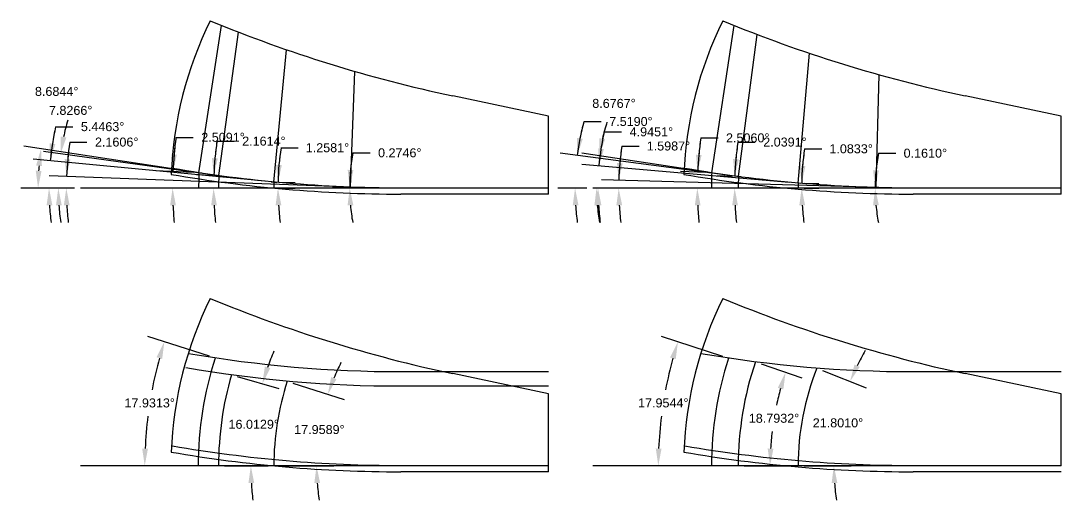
# Model space of a CAD drawing. Header units: inches. Extents: x 97.4 to 144.9, y -24 to -7.6.
# Drawn here: x 134.04 to 144.89, y -23.96 to -18.95 of the extents above; entities that cross this region are included whole.
import ezdxf

# ---------------------------------------------------------------- set-up
doc = ezdxf.new("R2010")
doc.units = ezdxf.units.IN
doc.header["$MEASUREMENT"] = 0
doc.layers.add('Blade_5', color=7, linetype='Continuous', true_color=0x0066cc)
doc.layers.add('Blade_6', color=7, linetype='Continuous', true_color=0xc880f5)
doc.styles.get("Standard").update_dxf_attribs({"font": 'arial.ttf'})
doc.dimstyles.get("Standard").update_dxf_attribs({"dimtxt": 0.09375, "dimasz": 0.18, "dimexe": 0.18, "dimexo": 0.0625, "dimgap": 0.09, "dimtad": 0, "dimtih": 1, "dimtoh": 1, "dimdec": 4, "dimzin": 0, "dimdsep": 46, "dimtxsty": 'Standard', "dimcen": 0.09, "dimadec": 4, "dimazin": 0, "dimtfac": 1, "dimtdec": 4, "dimtofl": 0, "dimtmove": 0, "dimatfit": 3, "dimfxl": 1, "dimtolj": 1, "dimtzin": 0, "dimarcsym": 0})

# ---------------------------------------------------------------- blocks, each defined once
blk = doc.blocks.new('*D136')
at = {"layer": 'Blade_5', "color": 0, "lineweight": -2, "transparency": 16777216}
for p, q in [((134.55, -20.217), (134.73, -20.217)), ((137.385, -20.684), (134.337, -20.569)), ((134.599, -20.697), (134.334, -20.697))]:
    blk.add_line(p, q, dxfattribs=at)
for start, end in [(171.4409, 177.8394), (171.4434, 174.6414), (183.198, 186.396)]:
    blk.add_arc((137.74, -20.697), 3.225, start, end, dxfattribs=at)
at = {"layer": 'Blade_5', "color": 0, "transparency": 16777216}
for points in [[(134.558, -20.398), (134.498, -20.394), (134.517, -20.575)], [(134.489, -20.878), (134.549, -20.876), (134.514, -20.697)]]:
    blk.add_solid(points, dxfattribs=at)
at = {"layer": 'Blade_5', "color": 0, "transparency": 16777216, "insert": (135.04, -20.217), "char_height": 0.09375, "attachment_point": 5}
blk.add_mtext('\\A1;2.1606°', dxfattribs=at)
blk = doc.blocks.new('*D137')
at = {"layer": 'Blade_5', "color": 0, "lineweight": -2, "transparency": 16777216}
for p, q in [((134.403, -20.056), (134.583, -20.056)), ((136.588, -20.625), (134.168, -20.395)), ((134.599, -20.697), (134.154, -20.697))]:
    blk.add_line(p, q, dxfattribs=at)
for start, end in [(167.6868, 174.5537), (167.6899, 171.1218), (183.4319, 186.8638)]:
    blk.add_arc((137.34, -20.697), 3.006, start, end, dxfattribs=at)
at = {"layer": 'Blade_5', "color": 0, "transparency": 16777216}
for points in [[(134.4, -20.237), (134.34, -20.229), (134.348, -20.412)], [(134.309, -20.878), (134.369, -20.876), (134.334, -20.697)]]:
    blk.add_solid(points, dxfattribs=at)
at = {"layer": 'Blade_5', "color": 0, "transparency": 16777216, "insert": (134.893, -20.056), "char_height": 0.09375, "attachment_point": 5}
blk.add_mtext('\\A1;5.4463°', dxfattribs=at)
blk = doc.blocks.new('*D138')
at = {"layer": 'Blade_5', "color": 0, "lineweight": -2, "transparency": 16777216}
for p, q in [((136.013, -20.555), (134.277, -20.316)), ((134.599, -20.697), (134.251, -20.697))]:
    blk.add_line(p, q, dxfattribs=at)
for start, end in [(164.2941, 168.2338), (183.9396, 187.8793)]:
    blk.add_arc((137.049, -20.697), 2.618, start, end, dxfattribs=at)
at = {"layer": 'Blade_5', "color": 0, "transparency": 16777216}
for points in [[(134.515, -20.168), (134.456, -20.158), (134.455, -20.34)], [(134.407, -20.878), (134.467, -20.876), (134.431, -20.697)]]:
    blk.add_solid(points, dxfattribs=at)
at = {"layer": 'Blade_5', "color": 0, "transparency": 16777216, "insert": (134.56, -19.886), "char_height": 0.09375, "attachment_point": 5}
blk.add_mtext('\\A1;7.8266°', dxfattribs=at)
blk = doc.blocks.new('*D139')
at = {"layer": 'Blade_5', "color": 0, "lineweight": -2, "transparency": 16777216}
for p, q in [((137.503, -20.329), (137.683, -20.329)), ((137.415, -20.687), (137.29, -20.686)), ((137.415, -20.697), (137.29, -20.697))]:
    blk.add_line(p, q, dxfattribs=at)
for start, end in [(169.7702, 179.7254), (169.7796, 174.7525), (184.9729, 189.9458)]:
    blk.add_arc((139.545, -20.697), 2.075, start, end, dxfattribs=at)
at = {"layer": 'Blade_5', "color": 0, "transparency": 16777216}
for points in [[(137.509, -20.509), (137.449, -20.506), (137.47, -20.687)], [(137.448, -20.878), (137.508, -20.876), (137.47, -20.697)]]:
    blk.add_solid(points, dxfattribs=at)
at = {"layer": 'Blade_5', "color": 0, "transparency": 16777216, "insert": (137.992, -20.329), "char_height": 0.09375, "attachment_point": 5}
blk.add_mtext('\\A1;0.2746°', dxfattribs=at)
blk = doc.blocks.new('*D140')
at = {"layer": 'Blade_5', "color": 0, "lineweight": -2, "transparency": 16777216}
for p, q in [((136.753, -20.276), (136.933, -20.276)), ((136.741, -20.697), (136.901, -20.697)), ((136.742, -20.635), (136.902, -20.639))]:
    blk.add_line(p, q, dxfattribs=at)
for start, end in [(171.4311, 178.7419), (171.4348, 175.0883), (183.6535, 187.3071)]:
    blk.add_arc((139.545, -20.697), 2.823, start, end, dxfattribs=at)
at = {"layer": 'Blade_5', "color": 0, "transparency": 16777216}
for points in [[(136.762, -20.457), (136.702, -20.454), (136.722, -20.635)], [(136.697, -20.878), (136.757, -20.876), (136.721, -20.697)]]:
    blk.add_solid(points, dxfattribs=at)
at = {"layer": 'Blade_5', "color": 0, "transparency": 16777216, "insert": (137.238, -20.276), "char_height": 0.09375, "attachment_point": 5}
blk.add_mtext('\\A1;1.2581°', dxfattribs=at)
blk = doc.blocks.new('*D141')
at = {"layer": 'Blade_5', "color": 0, "lineweight": -2, "transparency": 16777216}
for p, q in [((136.085, -20.207), (136.265, -20.207)), ((136.042, -20.565), (135.873, -20.558)), ((136.04, -20.697), (135.87, -20.697))]:
    blk.add_line(p, q, dxfattribs=at)
for start, end in [(171.9333, 177.8386), (171.9352, 174.8869), (182.9517, 185.9034)]:
    blk.add_arc((139.545, -20.697), 3.494, start, end, dxfattribs=at)
at = {"layer": 'Blade_5', "color": 0, "transparency": 16777216}
for points in [[(136.094, -20.387), (136.034, -20.384), (136.053, -20.565)], [(136.025, -20.878), (136.085, -20.876), (136.05, -20.697)]]:
    blk.add_solid(points, dxfattribs=at)
at = {"layer": 'Blade_5', "color": 0, "transparency": 16777216, "insert": (136.575, -20.207), "char_height": 0.09375, "attachment_point": 5}
blk.add_mtext('\\A1;2.1614°', dxfattribs=at)
blk = doc.blocks.new('*D152')
at = {"layer": 'Blade_6', "color": 0, "lineweight": -2, "transparency": 16777216}
for p, q in [((140.309, -20.258), (140.489, -20.258)), ((142.867, -20.689), (140.096, -20.612))]:
    blk.add_line(p, q, dxfattribs=at)
for start, end in [(171.2309, 178.4013), (171.2344, 174.8179), (183.5835, 187.1669)]:
    blk.add_arc((143.153, -20.697), 2.878, start, end, dxfattribs=at)
at = {"layer": 'Blade_6', "color": 0, "transparency": 16777216}
for points in [[(140.317, -20.439), (140.257, -20.435), (140.276, -20.617)], [(140.251, -20.878), (140.311, -20.876), (140.275, -20.697)]]:
    blk.add_solid(points, dxfattribs=at)
at = {"layer": 'Blade_6', "color": 0, "transparency": 16777216, "insert": (140.794, -20.258), "char_height": 0.09375, "attachment_point": 5}
blk.add_mtext('\\A1;1.5987°', dxfattribs=at)
blk = doc.blocks.new('*D153')
at = {"layer": 'Blade_6', "color": 0, "lineweight": -2, "transparency": 16777216}
for p, q in [((140.124, -20.11), (140.304, -20.11)), ((142.054, -20.637), (139.89, -20.45))]:
    blk.add_line(p, q, dxfattribs=at)
for start, end in [(167.3719, 175.0549), (167.3762, 171.2155), (183.8394, 187.6787)]:
    blk.add_arc((142.746, -20.697), 2.687, start, end, dxfattribs=at)
at = {"layer": 'Blade_6', "color": 0, "transparency": 16777216}
for points in [[(140.121, -20.29), (140.061, -20.283), (140.069, -20.465)], [(140.035, -20.878), (140.095, -20.876), (140.059, -20.697)]]:
    blk.add_solid(points, dxfattribs=at)
at = {"layer": 'Blade_6', "color": 0, "transparency": 16777216, "insert": (140.616, -20.11), "char_height": 0.09375, "attachment_point": 5}
blk.add_mtext('\\A1;4.9451°', dxfattribs=at)
blk = doc.blocks.new('*D154')
at = {"layer": 'Blade_6', "color": 0, "lineweight": -2, "transparency": 16777216}
for p, q in [((139.914, -20.002), (140.094, -20.002)), ((141.432, -20.565), (139.664, -20.332)), ((139.944, -20.697), (139.64, -20.697))]:
    blk.add_line(p, q, dxfattribs=at)
for start, end in [(164.5795, 172.481), (164.5842, 168.5326), (183.9484, 187.8969)]:
    blk.add_arc((142.432, -20.697), 2.613, start, end, dxfattribs=at)
at = {"layer": 'Blade_6', "color": 0, "transparency": 16777216}
for points in [[(139.901, -20.183), (139.842, -20.173), (139.842, -20.355)], [(139.796, -20.878), (139.856, -20.876), (139.82, -20.697)]]:
    blk.add_solid(points, dxfattribs=at)
at = {"layer": 'Blade_6', "color": 0, "transparency": 16777216, "insert": (140.403, -20.002), "char_height": 0.09375, "attachment_point": 5}
blk.add_mtext('\\A1;7.5190°', dxfattribs=at)
blk = doc.blocks.new('*D155')
at = {"layer": 'Blade_6', "color": 0, "lineweight": -2, "transparency": 16777216}
for p, q in [((142.984, -20.333), (143.164, -20.333)), ((142.897, -20.691), (142.77, -20.691)), ((142.897, -20.697), (142.77, -20.697))]:
    blk.add_line(p, q, dxfattribs=at)
for start, end in [(169.1939, 179.839), (169.2054, 174.5222), (185.3168, 190.6336)]:
    blk.add_arc((144.89, -20.697), 1.94, start, end, dxfattribs=at)
at = {"layer": 'Blade_6', "color": 0, "transparency": 16777216}
for points in [[(142.988, -20.513), (142.928, -20.51), (142.95, -20.692)], [(142.928, -20.878), (142.988, -20.875), (142.95, -20.697)]]:
    blk.add_solid(points, dxfattribs=at)
at = {"layer": 'Blade_6', "color": 0, "transparency": 16777216, "insert": (143.473, -20.333), "char_height": 0.09375, "attachment_point": 5}
blk.add_mtext('\\A1;0.1610°', dxfattribs=at)
blk = doc.blocks.new('*D156')
at = {"layer": 'Blade_6', "color": 0, "lineweight": -2, "transparency": 16777216}
for p, q in [((142.214, -20.287), (142.394, -20.287)), ((142.208, -20.697), (142.363, -20.697)), ((142.209, -20.646), (142.363, -20.649))]:
    blk.add_line(p, q, dxfattribs=at)
for start, end in [(171.2915, 178.9167), (171.2957, 175.1062), (183.8105, 187.621)]:
    blk.add_arc((144.89, -20.697), 2.707, start, end, dxfattribs=at)
at = {"layer": 'Blade_6', "color": 0, "transparency": 16777216}
for points in [[(142.223, -20.468), (142.163, -20.464), (142.183, -20.646)], [(142.159, -20.878), (142.219, -20.876), (142.183, -20.697)]]:
    blk.add_solid(points, dxfattribs=at)
at = {"layer": 'Blade_6', "color": 0, "transparency": 16777216, "insert": (142.699, -20.287), "char_height": 0.09375, "attachment_point": 5}
blk.add_mtext('\\A1;1.0833°', dxfattribs=at)
blk = doc.blocks.new('*D157')
at = {"layer": 'Blade_6', "color": 0, "lineweight": -2, "transparency": 16777216}
for p, q in [((141.518, -20.217), (141.698, -20.217)), ((141.462, -20.575), (141.307, -20.569)), ((141.459, -20.697), (141.304, -20.697))]:
    blk.add_line(p, q, dxfattribs=at)
for start, end in [(171.9015, 177.9609), (171.9036, 174.9322), (183.0286, 186.0573)]:
    blk.add_arc((144.89, -20.697), 3.406, start, end, dxfattribs=at)
at = {"layer": 'Blade_6', "color": 0, "transparency": 16777216}
for points in [[(141.528, -20.398), (141.468, -20.394), (141.486, -20.576)], [(141.459, -20.878), (141.519, -20.876), (141.484, -20.697)]]:
    blk.add_solid(points, dxfattribs=at)
at = {"layer": 'Blade_6', "color": 0, "transparency": 16777216, "insert": (142.009, -20.217), "char_height": 0.09375, "attachment_point": 5}
blk.add_mtext('\\A1;2.0391°', dxfattribs=at)
blk = doc.blocks.new('*D161')
at = {"layer": 'Blade_5', "color": 0, "lineweight": -2, "transparency": 16777216}
for p, q in [((135.807, -20.523), (134.073, -20.258)), ((134.599, -20.697), (134.04, -20.697))]:
    blk.add_line(p, q, dxfattribs=at)
blk.add_arc((136.944, -20.697), 2.724, 175.1021, 176.2136, dxfattribs=at)
at = {"layer": 'Blade_5', "color": 0, "transparency": 16777216}
for points in [[(134.2, -20.461), (134.26, -20.468), (134.251, -20.286)], [(134.256, -20.518), (134.196, -20.516), (134.22, -20.697)]]:
    blk.add_solid(points, dxfattribs=at)
at = {"layer": 'Blade_5', "color": 0, "transparency": 16777216, "insert": (134.414, -19.688), "char_height": 0.09375, "attachment_point": 5}
blk.add_mtext('\\A1;8.6844°', dxfattribs=at)
blk = doc.blocks.new('*D162')
at = {"layer": 'Blade_5', "color": 0, "lineweight": -2, "transparency": 16777216}
for p, q in [((135.659, -20.167), (135.839, -20.167)), ((135.836, -20.534), (135.447, -20.517)), ((135.832, -20.697), (135.443, -20.697))]:
    blk.add_line(p, q, dxfattribs=at)
for start, end in [(172.2298, 177.4909), (172.2312, 174.861), (182.6299, 185.2597)]:
    blk.add_arc((139.545, -20.697), 3.922, start, end, dxfattribs=at)
at = {"layer": 'Blade_5', "color": 0, "transparency": 16777216}
for points in [[(135.668, -20.348), (135.609, -20.344), (135.626, -20.525)], [(135.597, -20.878), (135.657, -20.876), (135.623, -20.697)]]:
    blk.add_solid(points, dxfattribs=at)
at = {"layer": 'Blade_5', "color": 0, "transparency": 16777216, "insert": (136.149, -20.167), "char_height": 0.09375, "attachment_point": 5}
blk.add_mtext('\\A1;2.5091°', dxfattribs=at)
blk = doc.blocks.new('*D164')
at = {"layer": 'Blade_6', "color": 0, "lineweight": -2, "transparency": 16777216}
blk.add_line((141.154, -20.524), (139.892, -20.331), dxfattribs=at)
for start, end in [(162.1382, 166.7307), (184.5926, 189.1851)]:
    blk.add_arc((142.291, -20.697), 2.246, start, end, dxfattribs=at)
at = {"layer": 'Blade_6', "color": 0, "transparency": 16777216}
for points in [[(140.134, -20.187), (140.075, -20.176), (140.07, -20.358)], [(140.022, -20.878), (140.081, -20.876), (140.044, -20.697)]]:
    blk.add_solid(points, dxfattribs=at)
at = {"layer": 'Blade_6', "color": 0, "transparency": 16777216, "insert": (140.226, -19.813), "char_height": 0.09375, "attachment_point": 5}
blk.add_mtext('\\A1;8.6767°', dxfattribs=at)
blk = doc.blocks.new('*D165')
at = {"layer": 'Blade_6', "color": 0, "lineweight": -2, "transparency": 16777216}
for p, q in [((141.131, -20.173), (141.311, -20.173)), ((141.183, -20.535), (140.919, -20.523)), ((141.179, -20.697), (140.915, -20.697))]:
    blk.add_line(p, q, dxfattribs=at)
for start, end in [(172.0571, 177.494), (172.0587, 174.7763), (182.7177, 185.4354)]:
    blk.add_arc((144.89, -20.697), 3.795, start, end, dxfattribs=at)
at = {"layer": 'Blade_6', "color": 0, "transparency": 16777216}
for points in [[(141.14, -20.353), (141.081, -20.349), (141.098, -20.531)], [(141.069, -20.878), (141.129, -20.876), (141.095, -20.697)]]:
    blk.add_solid(points, dxfattribs=at)
at = {"layer": 'Blade_6', "color": 0, "transparency": 16777216, "insert": (141.621, -20.173), "char_height": 0.09375, "attachment_point": 5}
blk.add_mtext('\\A1;2.5060°', dxfattribs=at)
blk = doc.blocks.new('*D184')
at = {"color": 0, "lineweight": -2, "transparency": 16777216}
for p, q in [((136.878, -22.733), (137.413, -22.906)), ((136.741, -23.597), (137.304, -23.597))]:
    blk.add_line(p, q, dxfattribs=at)
for start, end in [(153.5174, 157.7792), (184.2618, 188.5237)]:
    blk.add_arc((139.545, -23.597), 2.42, start, end, dxfattribs=at)
at = {"color": 0, "transparency": 16777216}
for points in [[(137.332, -22.692), (137.276, -22.671), (137.242, -22.851)], [(137.101, -23.778), (137.161, -23.776), (137.124, -23.597)]]:
    blk.add_solid(points, dxfattribs=at)
at = {"color": 0, "transparency": 16777216, "insert": (137.154, -23.219), "char_height": 0.09375, "attachment_point": 5}
blk.add_mtext('\\A1;17.9589°', dxfattribs=at)
blk = doc.blocks.new('*D185')
at = {"color": 0, "lineweight": -2, "transparency": 16777216}
for p, q in [((136.296, -22.665), (136.732, -22.79)), ((136.165, -23.597), (136.619, -23.597))]:
    blk.add_line(p, q, dxfattribs=at)
for start, end in [(157.3453, 160.6662), (183.3209, 186.6418)]:
    blk.add_arc((139.545, -23.597), 3.106, start, end, dxfattribs=at)
at = {"color": 0, "transparency": 16777216}
for points in [[(136.642, -22.578), (136.585, -22.56), (136.559, -22.74)], [(136.414, -23.778), (136.474, -23.776), (136.439, -23.597)]]:
    blk.add_solid(points, dxfattribs=at)
at = {"color": 0, "transparency": 16777216, "insert": (136.469, -23.164), "char_height": 0.09375, "attachment_point": 5}
blk.add_mtext('\\A1;16.0129°', dxfattribs=at)
blk = doc.blocks.new('*D186')
at = {"color": 0, "lineweight": -2, "transparency": 16777216}
for p, q in [((136.007, -22.452), (135.366, -22.245)), ((135.827, -23.597), (135.152, -23.597))]:
    blk.add_line(p, q, dxfattribs=at)
for start, end in [(164.5172, 169.1301), (172.9286, 177.5515)]:
    blk.add_arc((139.545, -23.597), 4.212, start, end, dxfattribs=at)
at = {"color": 0, "transparency": 16777216}
for points in [[(135.456, -22.464), (135.514, -22.481), (135.537, -22.3)], [(135.366, -23.418), (135.306, -23.416), (135.332, -23.597)]]:
    blk.add_solid(points, dxfattribs=at)
at = {"color": 0, "transparency": 16777216, "insert": (135.384, -22.941), "char_height": 0.09375, "attachment_point": 5}
blk.add_mtext('\\A1;17.9313°', dxfattribs=at)
blk = doc.blocks.new('*D187')
at = {"color": 0, "lineweight": -2, "transparency": 16777216}
for p, q in [((142.4, -22.601), (142.856, -22.783)), ((142.208, -23.597), (142.699, -23.597))]:
    blk.add_line(p, q, dxfattribs=at)
for start, end in [(149.4977, 153.8484), (184.3506, 188.7013)]:
    blk.add_arc((144.89, -23.597), 2.371, start, end, dxfattribs=at)
at = {"color": 0, "transparency": 16777216}
for points in [[(142.789, -22.564), (142.734, -22.54), (142.688, -22.716)], [(142.496, -23.778), (142.556, -23.776), (142.519, -23.597)]]:
    blk.add_solid(points, dxfattribs=at)
at = {"color": 0, "transparency": 16777216, "insert": (142.562, -23.149), "char_height": 0.09375, "attachment_point": 5}
blk.add_mtext('\\A1;21.8010°', dxfattribs=at)
blk = doc.blocks.new('*D188')
at = {"color": 0, "lineweight": -2, "transparency": 16777216}
for p, q in [((141.761, -22.532), (142.186, -22.677)), ((141.584, -23.597), (142.034, -23.597))]:
    blk.add_line(p, q, dxfattribs=at)
for start, end in [(164.6042, 167.9546), (173.2321, 176.6026)]:
    blk.add_arc((144.89, -23.597), 3.036, start, end, dxfattribs=at)
at = {"color": 0, "transparency": 16777216}
for points in [[(141.934, -22.782), (141.992, -22.8), (142.016, -22.619)], [(141.889, -23.418), (141.829, -23.416), (141.854, -23.597)]]:
    blk.add_solid(points, dxfattribs=at)
at = {"color": 0, "transparency": 16777216, "insert": (141.895, -23.101), "char_height": 0.09375, "attachment_point": 5}
blk.add_mtext('\\A1;18.7932°', dxfattribs=at)
blk = doc.blocks.new('*D189')
at = {"color": 0, "lineweight": -2, "transparency": 16777216}
for p, q in [((141.362, -22.454), (140.722, -22.246)), ((141.181, -23.597), (140.508, -23.597))]:
    blk.add_line(p, q, dxfattribs=at)
for start, end in [(164.5004, 169.1141), (172.9215, 177.5452)]:
    blk.add_arc((144.89, -23.597), 4.202, start, end, dxfattribs=at)
at = {"color": 0, "transparency": 16777216}
for points in [[(140.812, -22.466), (140.87, -22.483), (140.893, -22.302)], [(140.722, -23.418), (140.662, -23.416), (140.688, -23.597)]]:
    blk.add_solid(points, dxfattribs=at)
at = {"color": 0, "transparency": 16777216, "insert": (140.74, -22.941), "char_height": 0.09375, "attachment_point": 5}
blk.add_mtext('\\A1;17.9544°', dxfattribs=at)

msp = doc.modelspace()

# ---------------------------------------------------------------- linework, layer by layer
for p, q in [((139.5446, -19.947), (138.5446, -19.73444)), ((144.88998, -19.947), (143.88998, -19.73444)), ((139.5446, -20.697), (139.5446, -19.947)), ((144.88998, -20.697), (144.88998, -19.947)), ((139.5446, -20.7595), (139.5446, -20.697)), ((144.88998, -20.7595), (144.88998, -20.697)), ((139.5446, -20.7595), (138.0025, -20.7595)), ((144.88998, -20.7595), (143.34788, -20.7595)), ((139.5446, -22.84703), (138.5446, -22.63448)), ((144.88998, -22.84703), (143.88998, -22.63448)), ((139.5446, -23.59703), (139.5446, -22.84703)), ((144.88998, -23.59703), (144.88998, -22.84703)), ((139.5446, -23.65953), (139.5446, -23.59703)), ((139.5446, -23.65953), (138.0025, -23.65953)), ((144.88998, -23.65953), (143.34788, -23.65953))]:
    msp.add_line(p, q)
at = {"color": 1}
for p, q in [((138.0025, -20.697), (134.66146, -20.697)), ((143.34788, -20.697), (140.00685, -20.697)), ((138.0025, -23.59703), (134.66146, -23.59703)), ((143.34788, -23.59703), (140.00685, -23.59703))]:
    msp.add_line(p, q, dxfattribs=at)
for points in [[(139.5446, -20.697), (138.0025, -20.697, -0.04296551), (135.62039, -20.49192)], [(144.88998, -20.697), (143.34788, -20.697, -0.04296551), (140.96578, -20.49192)], [(139.5446, -22.61703), (138.0025, -22.61703, -0.04296551), (135.78789, -22.42638, -0.04296551)], [(144.88998, -22.61703), (143.34788, -22.61703, -0.04296551), (141.13328, -22.42638, -0.04296551)], [(139.5446, -22.76703), (138.0025, -22.76703, -0.04296551), (135.76225, -22.57417, -0.04296551)], [(139.5446, -23.59703), (138.0025, -23.59703, -0.04296551), (135.62039, -23.39196)], [(144.88998, -23.59703), (143.34788, -23.59703, -0.04296551), (140.96578, -23.39196)]]:
    msp.add_lwpolyline(points, format="xyb")
for centre, radius, start, end in [((139.5446, -20.697), 3.9375, 153.658483, 177.911502), ((141.55931, -5.5513), 14.5, 247.523693, 258), ((144.88998, -20.697), 3.9375, 153.658483, 177.911502), ((146.9047, -5.5513), 14.5, 247.523693, 258), ((138.0025, -6.7595), 14, 260.159083, 270), ((143.34788, -6.7595), 14, 260.159083, 270), ((139.5446, -23.59703), 3.9375, 153.658483, 177.911502), ((141.55931, -8.45134), 14.5, 247.523693, 258), ((144.88998, -23.59703), 3.9375, 153.658483, 177.911502), ((146.9047, -8.45134), 14.5, 247.523693, 258), ((139.5446, -23.59703), 3.65537, 162.068677, 180), ((144.88998, -23.59703), 3.64646, 162.045599, 180), ((144.88998, -23.59703), 3.36802, 161.206811, 180), ((139.5446, -23.59703), 3.44249, 163.987095, 180), ((144.88998, -23.59703), 2.74402, 158.199005, 180), ((139.5446, -23.59703), 2.86564, 162.041057, 180), ((138.0025, -9.65953), 14, 260.159083, 270), ((143.34788, -9.65953), 14, 260.159083, 270)]:
    msp.add_arc(centre, radius, start, end)
at = {"layer": 'Blade_5'}
for p, q in [((135.89806, -20.53721), (136.1332, -18.99776)), ((136.10455, -20.56717), (136.31062, -19.068)), ((136.67965, -20.63408), (136.81143, -19.25194)), ((137.47704, -20.68709), (137.52265, -19.47808)), ((135.92772, -20.54174), (135.8684, -20.53268)), ((136.07483, -20.56308), (136.13427, -20.57125)), ((136.64978, -20.63123), (136.70951, -20.63692)), ((137.44706, -20.68596), (137.50702, -20.68822))]:
    msp.add_line(p, q, dxfattribs=at)
for radius, start in [(3.65003, 177.490903), (3.44249, 177.838614), (2.86564, 178.741882), (2.06758, 179.725415)]:
    msp.add_arc((139.5446, -20.697), radius, start, 180, dxfattribs=at)
at = {"layer": 'Blade_6'}
for p, q in [((141.24528, -20.53748), (141.48015, -18.99839)), ((141.5241, -20.57716), (141.72003, -19.09269)), ((142.14645, -20.64512), (142.26383, -19.28856)), ((142.95905, -20.69157), (142.99193, -19.5134)), ((141.21562, -20.53296), (141.27494, -20.54201)), ((141.55384, -20.58108), (141.49436, -20.57323)), ((142.17634, -20.6477), (142.11656, -20.64253)), ((142.98904, -20.69241), (142.92906, -20.69073))]:
    msp.add_line(p, q, dxfattribs=at)
for radius, start in [(3.64819, 177.494032), (3.36802, 177.960876), (2.74402, 178.916691), (1.93094, 179.839028)]:
    msp.add_arc((144.88998, -20.697), radius, start, 180, dxfattribs=at)

# ---------------------------------------------------------------- dimensions: what is measured, and where the dimension line sits
for base, center, p1, p2, picture, middle in [((135.423561, -22.724522), (139.544595, -23.597033), (136.06678, -22.47163), (135.889225, -23.597033), '*D186', (135.383676, -22.940564)), ((140.77978, -22.725662), (144.889983, -23.597033), (141.421098, -22.472976), (141.243524, -23.597033), '*D189', (140.739896, -22.941417)), ((136.492343, -23.021669), (139.544595, -23.597033), (136.235671, -22.647408), (136.102101, -23.597033), '*D185', (136.468863, -23.164414)), ((142.594782, -23.002001), (144.889983, -23.597033), (142.342217, -22.577948), (142.145963, -23.597033), '*D187', (142.561686, -23.148653)), ((137.176789, -23.094923), (139.544595, -23.597033), (136.818579, -22.713456), (136.678958, -23.597033), '*D184', (137.1538, -23.219247)), ((141.92621, -22.938418), (144.889983, -23.597033), (141.701522, -22.512016), (141.521965, -23.597033), '*D188', (141.894651, -23.101342))]:
    dim = msp.add_angular_dim_3p(base=base, center=center, p1=p1, p2=p2, dimstyle='Standard')
    dim.commit()
    dim.dimension.update_dxf_attribs({"geometry": picture, "text_midpoint": middle})
at = {"layer": 'Blade_5'}
for base, line1, line2, picture, middle in [((134.22343748, -20.55941635), ((138.00249533, -20.69699649), (134.66145842, -20.69699649)), ((135.92771635, -20.54173501), (135.86840424, -20.53267555)), '*D161', (134.4136389, -19.68816459)), ((134.4334708, -20.5778167), ((138.0024953, -20.6969965), (134.6614584, -20.6969965)), ((136.0748296, -20.5630798), (136.1342707, -20.5712503)), '*D138', (134.5596467, -19.8856164))]:
    dim = msp.add_angular_dim_2l(base=base, line1=line1, line2=line2, dimstyle='Standard', dxfattribs=at)
    dim.commit()
    dim.dimension.update_dxf_attribs({"geometry": picture, "text_midpoint": middle, "dimtype": 162})
for base, line1, line2, picture, middle in [((134.3355152, -20.6017802), ((138.0024953, -20.6969965), (134.6614584, -20.6969965)), ((136.6497847, -20.6312296), (136.7095138, -20.6369244)), '*D137', (134.8925557, -20.0560445)), ((134.514584, -20.656455), ((138.002495, -20.696996), (134.661458, -20.696996)), ((137.447059, -20.685957), (137.507016, -20.688219)), '*D136', (135.04046, -20.216972))]:
    dim = msp.add_angular_dim_2l(base=base, line1=line1, line2=line2, dimstyle='Standard', dxfattribs=at)
    dim.commit()
    dim.dimension.update_dxf_attribs({"geometry": picture, "text_midpoint": middle})
for base, p1, p2, picture, middle in [((135.62309, -20.63975), (135.89806, -20.53721), (135.89456, -20.697), '*D162', (136.14889, -20.16675)), ((136.05047, -20.65306), (136.10455, -20.56717), (136.1021, -20.697), '*D141', (136.57498, -20.20664)), ((136.72138, -20.67633), (136.67965, -20.63408), (136.67896, -20.697), '*D140', (137.23782, -20.27633)), ((137.47006, -20.69368), (137.47704, -20.68709), (137.47701, -20.697), '*D139', (137.99245, -20.32857))]:
    dim = msp.add_angular_dim_3p(base=base, center=(139.5446, -20.697), p1=p1, p2=p2, dimstyle='Standard', dxfattribs=at)
    dim.commit()
    dim.dimension.update_dxf_attribs({"geometry": picture, "text_midpoint": middle})
at = {"layer": 'Blade_6'}
dim = msp.add_angular_dim_2l(base=(140.0471479, -20.583656), line1=((143.3478832, -20.6969965), (140.0068462, -20.6969965)), line2=((141.2156234, -20.5329592), (141.2749367, -20.5420107)), dimstyle='Standard', dxfattribs=at)
dim.commit()
dim.dimension.update_dxf_attribs({"geometry": '*D164', "text_midpoint": (140.2256787, -19.8126896), "dimtype": 162})
for base, line2, picture, middle in [((139.8220472, -20.5827525), ((141.55384, -20.5810816), (141.4943559, -20.5732303)), '*D154', (140.4026248, -20.0023276)), ((140.0604687, -20.6197125), ((142.1763416, -20.6477036), (142.1165649, -20.6425315)), '*D153', (140.6156467, -20.1096253)), ((140.2750715, -20.6702251), ((142.9890381, -20.6924085), (142.9290614, -20.6907346)), '*D152', (140.7935926, -20.258164))]:
    dim = msp.add_angular_dim_2l(base=base, line1=((143.3478832, -20.6969965), (140.0068462, -20.6969965)), line2=line2, dimstyle='Standard', dxfattribs=at)
    dim.commit()
    dim.dimension.update_dxf_attribs({"geometry": picture, "text_midpoint": middle})
for base, center, p1, p2, picture, middle in [((141.095172, -20.641668), (144.889983, -20.696996), (141.24528, -20.537485), (141.241791, -20.696996), '*D165', (141.621389, -20.172552)), ((141.48458, -20.6566), (144.88998, -20.697), (141.5241, -20.57716), (141.52197, -20.697), '*D157', (142.00851, -20.21723)), ((142.18299, -20.67994), (144.88998, -20.697), (142.14645, -20.64512), (142.14596, -20.697), '*D156', (142.69914, -20.28713)), ((142.9495452, -20.6951793), (144.8899832, -20.6969965), (142.9590498, -20.6915715), (142.9590421, -20.6969965), '*D155', (143.4733642, -20.3331923))]:
    dim = msp.add_angular_dim_3p(base=base, center=center, p1=p1, p2=p2, dimstyle='Standard', dxfattribs=at)
    dim.commit()
    dim.dimension.update_dxf_attribs({"geometry": picture, "text_midpoint": middle})

doc.saveas('drawing.dxf')
